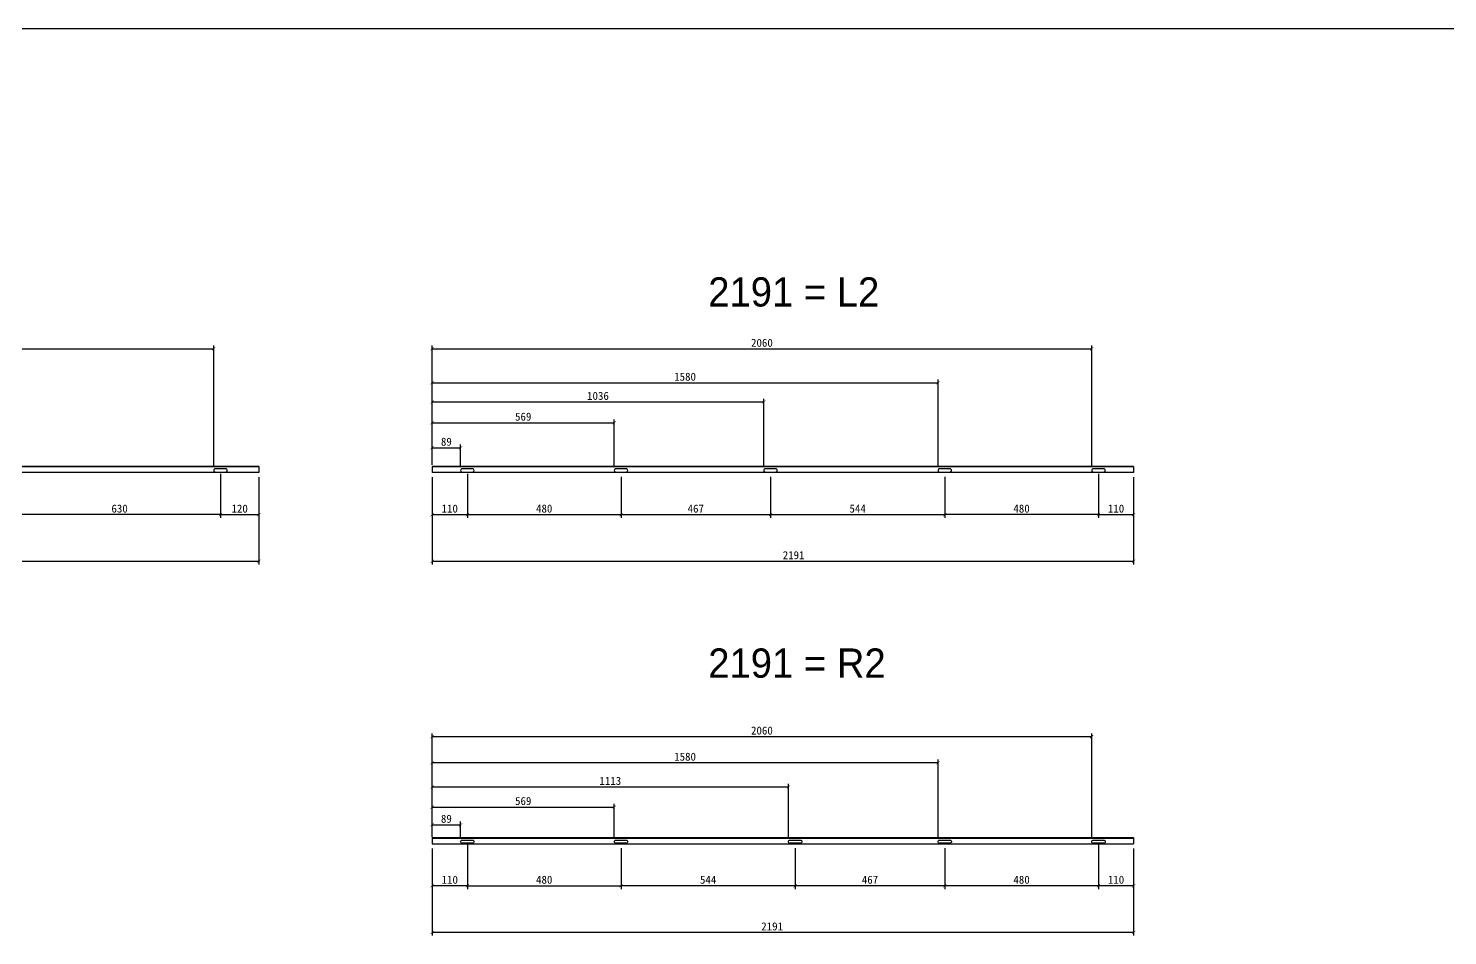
# Model space of a CAD drawing. Header units: millimetres. Extents: x -44117 to 256353, y -2095463 to 65325.
# Drawn here: x 122615 to 127048, y -931125 to -928292 of the extents above; entities that cross this region are included whole.
import ezdxf

# ---------------------------------------------------------------- set-up
doc = ezdxf.new("R2010")
doc.units = ezdxf.units.MM
doc.header["$LTSCALE"] = 10
doc.dimstyles.new('ISO-25', dxfattribs={"dimtxt": 2.5, "dimasz": 2.5, "dimexe": 1, "dimexo": 1, "dimtad": 1, "dimtxsty": 'Standard', "dimblk": 'ARCHTICK', "dimcen": 2.5, "dimadec": 0, "dimazin": 0, "dimtfac": 1, "dimtmove": 0, "dimatfit": 3, "dimfxl": 0, "dimarcsym": 0})

# ---------------------------------------------------------------- blocks, each defined once
blk = doc.blocks.new('_ArchTick')
at = {"color": 0, "linetype": 'ByBlock', "const_width": 0.15}
blk.add_lwpolyline([(-0.5, -0.5), (0.5, 0.5)], dxfattribs=at)
blk = doc.blocks.new('*D6264')
at = {"color": 0, "lineweight": -2}
for p, q in [((121010.4, -929693.8), (121010.4, -929965.9)), ((123335.4, -929693.8), (123335.4, -929965.9)), ((121010.4, -929955.9), (123335.4, -929955.9))]:
    blk.add_line(p, q, dxfattribs=at)
at = {"layer": 'Defpoints', "color": 0}
for p in [(121010.4, -929678.8), (123335.4, -929678.8), (123335.4, -929955.9)]:
    blk.add_point(p, dxfattribs=at)
at = {"color": 0, "lineweight": -2, "xscale": 10, "yscale": 10, "zscale": 10, "rotation": 180}
blk.add_blockref('_ArchTick', (121010.4, -929955.9), dxfattribs=at)
at = {"color": 0, "lineweight": -2, "xscale": 10, "yscale": 10, "zscale": 10}
blk.add_blockref('_ArchTick', (123335.4, -929955.9), dxfattribs=at)
at = {"color": 0, "insert": (122273.4, -929937.1), "char_height": 25, "attachment_point": 5}
blk.add_mtext('2325', dxfattribs=at)
blk = doc.blocks.new('*D6266')
at = {"color": 0, "lineweight": -2}
for p, q in [((123215.4, -929682.4), (123215.4, -929820.4)), ((123335.4, -929693.8), (123335.4, -929820.4)), ((123215.4, -929810.4), (123335.4, -929810.4))]:
    blk.add_line(p, q, dxfattribs=at)
at = {"layer": 'Defpoints', "color": 0}
for p in [(123215.4, -929667.4), (123335.4, -929678.8), (123335.4, -929810.4)]:
    blk.add_point(p, dxfattribs=at)
at = {"color": 0, "lineweight": -2, "xscale": 10, "yscale": 10, "zscale": 10, "rotation": 180}
blk.add_blockref('_ArchTick', (123215.4, -929810.4), dxfattribs=at)
at = {"color": 0, "lineweight": -2, "xscale": 10, "yscale": 10, "zscale": 10}
blk.add_blockref('_ArchTick', (123335.4, -929810.4), dxfattribs=at)
at = {"color": 0, "insert": (123275.4, -929791.6), "char_height": 25, "attachment_point": 5}
blk.add_mtext('120', dxfattribs=at)
blk = doc.blocks.new('*D6268')
at = {"color": 0, "lineweight": -2}
for p, q in [((122585.4, -929692.4), (122585.4, -929820.4)), ((123215.4, -929692.4), (123215.4, -929820.4)), ((123215.4, -929810.4), (122585.4, -929810.4))]:
    blk.add_line(p, q, dxfattribs=at)
at = {"layer": 'Defpoints', "color": 0}
for p in [(122585.4, -929677.4), (123215.4, -929677.4), (122585.4, -929810.4)]:
    blk.add_point(p, dxfattribs=at)
at = {"color": 0, "lineweight": -2, "xscale": 10, "yscale": 10, "zscale": 10, "rotation": 180}
blk.add_blockref('_ArchTick', (122585.4, -929810.4), dxfattribs=at)
at = {"color": 0, "lineweight": -2, "xscale": 10, "yscale": 10, "zscale": 10}
blk.add_blockref('_ArchTick', (123215.4, -929810.4), dxfattribs=at)
at = {"color": 0, "insert": (122900.4, -929791.6), "char_height": 25, "attachment_point": 5}
blk.add_mtext('630', dxfattribs=at)
blk = doc.blocks.new('*D6272')
at = {"color": 0, "lineweight": -2}
for p, q in [((121010.4, -929654.3), (121010.4, -929282.5)), ((121010.4, -929292.5), (123194.4, -929292.5)), ((123194.4, -929657.4), (123194.4, -929282.5))]:
    blk.add_line(p, q, dxfattribs=at)
at = {"layer": 'Defpoints', "color": 0}
for p in [(123194.4, -929292.5), (121010.4, -929669.3), (123194.4, -929672.4)]:
    blk.add_point(p, dxfattribs=at)
at = {"color": 0, "lineweight": -2, "xscale": 10, "yscale": 10, "zscale": 10, "rotation": 180}
blk.add_blockref('_ArchTick', (121010.4, -929292.5), dxfattribs=at)
at = {"color": 0, "lineweight": -2, "xscale": 10, "yscale": 10, "zscale": 10}
blk.add_blockref('_ArchTick', (123194.4, -929292.5), dxfattribs=at)
at = {"color": 0, "insert": (122102.4, -929273.8), "char_height": 25, "attachment_point": 5}
blk.add_mtext('2184', dxfattribs=at)
blk = doc.blocks.new('*D6274')
at = {"color": 0, "lineweight": -2}
for p, q in [((123876.5, -929693.8), (123876.5, -929965.9)), ((126067.5, -929693.8), (126067.5, -929965.9)), ((123876.5, -929955.9), (126067.5, -929955.9))]:
    blk.add_line(p, q, dxfattribs=at)
at = {"layer": 'Defpoints', "color": 0}
for p in [(123876.5, -929678.8), (126067.5, -929678.8), (126067.5, -929955.9)]:
    blk.add_point(p, dxfattribs=at)
at = {"color": 0, "lineweight": -2, "xscale": 10, "yscale": 10, "zscale": 10, "rotation": 180}
blk.add_blockref('_ArchTick', (123876.5, -929955.9), dxfattribs=at)
at = {"color": 0, "lineweight": -2, "xscale": 10, "yscale": 10, "zscale": 10}
blk.add_blockref('_ArchTick', (126067.5, -929955.9), dxfattribs=at)
at = {"color": 0, "insert": (125005.5, -929937.1), "char_height": 25, "attachment_point": 5}
blk.add_mtext('2191', dxfattribs=at)
blk = doc.blocks.new('*D6275')
at = {"color": 0, "lineweight": -2}
for p, q in [((123876.5, -929693.8), (123876.5, -929820.4)), ((123986.5, -929682.4), (123986.5, -929820.4)), ((123876.5, -929810.4), (123986.5, -929810.4))]:
    blk.add_line(p, q, dxfattribs=at)
at = {"layer": 'Defpoints', "color": 0}
for p in [(123876.5, -929678.8), (123986.5, -929667.4), (123986.5, -929810.4)]:
    blk.add_point(p, dxfattribs=at)
at = {"color": 0, "lineweight": -2, "xscale": 10, "yscale": 10, "zscale": 10, "rotation": 180}
blk.add_blockref('_ArchTick', (123876.5, -929810.4), dxfattribs=at)
at = {"color": 0, "lineweight": -2, "xscale": 10, "yscale": 10, "zscale": 10}
blk.add_blockref('_ArchTick', (123986.5, -929810.4), dxfattribs=at)
at = {"color": 0, "insert": (123931.5, -929791.6), "char_height": 25, "attachment_point": 5}
blk.add_mtext('110', dxfattribs=at)
blk = doc.blocks.new('*D6276')
at = {"color": 0, "lineweight": -2}
for p, q in [((125957.5, -929682.4), (125957.5, -929820.4)), ((126067.5, -929693.8), (126067.5, -929820.4)), ((125957.5, -929810.4), (126067.5, -929810.4))]:
    blk.add_line(p, q, dxfattribs=at)
at = {"layer": 'Defpoints', "color": 0}
for p in [(125957.5, -929667.4), (126067.5, -929678.8), (126067.5, -929810.4)]:
    blk.add_point(p, dxfattribs=at)
at = {"color": 0, "lineweight": -2, "xscale": 10, "yscale": 10, "zscale": 10, "rotation": 180}
blk.add_blockref('_ArchTick', (125957.5, -929810.4), dxfattribs=at)
at = {"color": 0, "lineweight": -2, "xscale": 10, "yscale": 10, "zscale": 10}
blk.add_blockref('_ArchTick', (126067.5, -929810.4), dxfattribs=at)
at = {"color": 0, "insert": (126012.5, -929791.6), "char_height": 25, "attachment_point": 5}
blk.add_mtext('110', dxfattribs=at)
blk = doc.blocks.new('*D6277')
at = {"color": 0, "lineweight": -2}
for p, q in [((123986.5, -929692.4), (123986.5, -929820.4)), ((124466.5, -929692.4), (124466.5, -929820.4)), ((123986.5, -929810.4), (124466.5, -929810.4))]:
    blk.add_line(p, q, dxfattribs=at)
at = {"layer": 'Defpoints', "color": 0}
for p in [(123986.5, -929677.4), (124466.5, -929677.4), (124466.5, -929810.4)]:
    blk.add_point(p, dxfattribs=at)
at = {"color": 0, "lineweight": -2, "xscale": 10, "yscale": 10, "zscale": 10, "rotation": 180}
blk.add_blockref('_ArchTick', (123986.5, -929810.4), dxfattribs=at)
at = {"color": 0, "lineweight": -2, "xscale": 10, "yscale": 10, "zscale": 10}
blk.add_blockref('_ArchTick', (124466.5, -929810.4), dxfattribs=at)
at = {"color": 0, "insert": (124226.5, -929791.6), "char_height": 25, "attachment_point": 5}
blk.add_mtext('480', dxfattribs=at)
blk = doc.blocks.new('*D6278')
at = {"color": 0, "lineweight": -2}
for p, q in [((125477.5, -929692.4), (125477.5, -929820.4)), ((125957.5, -929692.4), (125957.5, -929820.4)), ((125957.5, -929810.4), (125477.5, -929810.4))]:
    blk.add_line(p, q, dxfattribs=at)
at = {"layer": 'Defpoints', "color": 0}
for p in [(125477.5, -929677.4), (125957.5, -929677.4), (125477.5, -929810.4)]:
    blk.add_point(p, dxfattribs=at)
at = {"color": 0, "lineweight": -2, "xscale": 10, "yscale": 10, "zscale": 10, "rotation": 180}
blk.add_blockref('_ArchTick', (125477.5, -929810.4), dxfattribs=at)
at = {"color": 0, "lineweight": -2, "xscale": 10, "yscale": 10, "zscale": 10}
blk.add_blockref('_ArchTick', (125957.5, -929810.4), dxfattribs=at)
at = {"color": 0, "insert": (125717.5, -929791.6), "char_height": 25, "attachment_point": 5}
blk.add_mtext('480', dxfattribs=at)
blk = doc.blocks.new('*D6279')
at = {"color": 0, "lineweight": -2}
for p, q in [((123876.5, -929646.2), (123876.5, -929591.4)), ((123876.5, -929601.4), (123965.5, -929601.4)), ((123965.5, -929657.4), (123965.5, -929591.4))]:
    blk.add_line(p, q, dxfattribs=at)
at = {"layer": 'Defpoints', "color": 0}
for p in [(123965.5, -929601.4), (123876.5, -929661.2), (123965.5, -929672.4)]:
    blk.add_point(p, dxfattribs=at)
at = {"color": 0, "lineweight": -2, "xscale": 10, "yscale": 10, "zscale": 10, "rotation": 180}
blk.add_blockref('_ArchTick', (123876.5, -929601.4), dxfattribs=at)
at = {"color": 0, "lineweight": -2, "xscale": 10, "yscale": 10, "zscale": 10}
blk.add_blockref('_ArchTick', (123965.5, -929601.4), dxfattribs=at)
at = {"color": 0, "insert": (123921, -929582.7), "char_height": 25, "attachment_point": 5}
blk.add_mtext('89', dxfattribs=at)
blk = doc.blocks.new('*D6280')
at = {"color": 0, "lineweight": -2}
for p, q in [((123876.5, -929646.2), (123876.5, -929513.2)), ((123876.5, -929523.2), (124445.5, -929523.2)), ((124445.5, -929657.4), (124445.5, -929513.2))]:
    blk.add_line(p, q, dxfattribs=at)
at = {"layer": 'Defpoints', "color": 0}
for p in [(124445.5, -929523.2), (123876.5, -929661.2), (124445.5, -929672.4)]:
    blk.add_point(p, dxfattribs=at)
at = {"color": 0, "lineweight": -2, "xscale": 10, "yscale": 10, "zscale": 10, "rotation": 180}
blk.add_blockref('_ArchTick', (123876.5, -929523.2), dxfattribs=at)
at = {"color": 0, "lineweight": -2, "xscale": 10, "yscale": 10, "zscale": 10}
blk.add_blockref('_ArchTick', (124445.5, -929523.2), dxfattribs=at)
at = {"color": 0, "insert": (124161, -929504.5), "char_height": 25, "attachment_point": 5}
blk.add_mtext('569', dxfattribs=at)
blk = doc.blocks.new('*D6281')
at = {"color": 0, "lineweight": -2}
for p, q in [((123876.5, -929654.3), (123876.5, -929388.4)), ((125456.5, -929657.4), (125456.5, -929388.4)), ((123876.5, -929398.4), (125456.5, -929398.4))]:
    blk.add_line(p, q, dxfattribs=at)
at = {"layer": 'Defpoints', "color": 0}
for p in [(125456.5, -929398.4), (123876.5, -929669.3), (125456.5, -929672.4)]:
    blk.add_point(p, dxfattribs=at)
at = {"color": 0, "lineweight": -2, "xscale": 10, "yscale": 10, "zscale": 10, "rotation": 180}
blk.add_blockref('_ArchTick', (123876.5, -929398.4), dxfattribs=at)
at = {"color": 0, "lineweight": -2, "xscale": 10, "yscale": 10, "zscale": 10}
blk.add_blockref('_ArchTick', (125456.5, -929398.4), dxfattribs=at)
at = {"color": 0, "insert": (124666.5, -929379.7), "char_height": 25, "attachment_point": 5}
blk.add_mtext('1580', dxfattribs=at)
blk = doc.blocks.new('*D6282')
at = {"color": 0, "lineweight": -2}
for p, q in [((123876.5, -929654.3), (123876.5, -929282.5)), ((123876.5, -929292.5), (125936.5, -929292.5)), ((125936.5, -929657.4), (125936.5, -929282.5))]:
    blk.add_line(p, q, dxfattribs=at)
at = {"layer": 'Defpoints', "color": 0}
for p in [(125936.5, -929292.5), (123876.5, -929669.3), (125936.5, -929672.4)]:
    blk.add_point(p, dxfattribs=at)
at = {"color": 0, "lineweight": -2, "xscale": 10, "yscale": 10, "zscale": 10, "rotation": 180}
blk.add_blockref('_ArchTick', (123876.5, -929292.5), dxfattribs=at)
at = {"color": 0, "lineweight": -2, "xscale": 10, "yscale": 10, "zscale": 10}
blk.add_blockref('_ArchTick', (125936.5, -929292.5), dxfattribs=at)
at = {"color": 0, "insert": (124906.5, -929273.8), "char_height": 25, "attachment_point": 5}
blk.add_mtext('2060', dxfattribs=at)
blk = doc.blocks.new('*D6283')
at = {"color": 0, "lineweight": -2}
for p, q in [((124466.5, -929692.4), (124466.5, -929820.4)), ((124933.5, -929692.4), (124933.5, -929820.4)), ((124466.5, -929810.4), (124933.5, -929810.4))]:
    blk.add_line(p, q, dxfattribs=at)
at = {"layer": 'Defpoints', "color": 0}
for p in [(124466.5, -929677.4), (124933.5, -929677.4), (124933.5, -929810.4)]:
    blk.add_point(p, dxfattribs=at)
at = {"color": 0, "lineweight": -2, "xscale": 10, "yscale": 10, "zscale": 10, "rotation": 180}
blk.add_blockref('_ArchTick', (124466.5, -929810.4), dxfattribs=at)
at = {"color": 0, "lineweight": -2, "xscale": 10, "yscale": 10, "zscale": 10}
blk.add_blockref('_ArchTick', (124933.5, -929810.4), dxfattribs=at)
at = {"color": 0, "insert": (124700, -929791.6), "char_height": 25, "attachment_point": 5}
blk.add_mtext('467', dxfattribs=at)
blk = doc.blocks.new('*D6284')
at = {"color": 0, "lineweight": -2}
for p, q in [((124933.5, -929692.4), (124933.5, -929820.4)), ((125477.5, -929692.4), (125477.5, -929820.4)), ((124933.5, -929810.4), (125477.5, -929810.4))]:
    blk.add_line(p, q, dxfattribs=at)
at = {"layer": 'Defpoints', "color": 0}
for p in [(124933.5, -929677.4), (125477.5, -929677.4), (125477.5, -929810.4)]:
    blk.add_point(p, dxfattribs=at)
at = {"color": 0, "lineweight": -2, "xscale": 10, "yscale": 10, "zscale": 10, "rotation": 180}
blk.add_blockref('_ArchTick', (124933.5, -929810.4), dxfattribs=at)
at = {"color": 0, "lineweight": -2, "xscale": 10, "yscale": 10, "zscale": 10}
blk.add_blockref('_ArchTick', (125477.5, -929810.4), dxfattribs=at)
at = {"color": 0, "insert": (125205.5, -929791.6), "char_height": 25, "attachment_point": 5}
blk.add_mtext('544', dxfattribs=at)
blk = doc.blocks.new('*D6285')
at = {"color": 0, "lineweight": -2}
for p, q in [((123876.5, -929654.3), (123876.5, -929448.3)), ((123876.5, -929458.3), (124912.5, -929458.3)), ((124912.5, -929657.3), (124912.5, -929448.3))]:
    blk.add_line(p, q, dxfattribs=at)
at = {"layer": 'Defpoints', "color": 0}
for p in [(124912.5, -929458.3), (123876.5, -929669.3), (124912.5, -929672.3)]:
    blk.add_point(p, dxfattribs=at)
at = {"color": 0, "lineweight": -2, "xscale": 10, "yscale": 10, "zscale": 10, "rotation": 180}
blk.add_blockref('_ArchTick', (123876.5, -929458.3), dxfattribs=at)
at = {"color": 0, "lineweight": -2, "xscale": 10, "yscale": 10, "zscale": 10}
blk.add_blockref('_ArchTick', (124912.5, -929458.3), dxfattribs=at)
at = {"color": 0, "insert": (124394.5, -929439.6), "char_height": 25, "attachment_point": 5}
blk.add_mtext('1036', dxfattribs=at)
blk = doc.blocks.new('*D6286')
at = {"color": 0, "lineweight": -2}
for p, q in [((123876.5, -930852.9), (123876.5, -931125)), ((126067.5, -930852.9), (126067.5, -931125)), ((126067.5, -931115), (123876.5, -931115))]:
    blk.add_line(p, q, dxfattribs=at)
at = {"layer": 'Defpoints', "color": 0}
for p in [(123876.5, -930837.9), (126067.5, -930837.9), (123876.5, -931115)]:
    blk.add_point(p, dxfattribs=at)
at = {"color": 0, "lineweight": -2, "xscale": 10, "yscale": 10, "zscale": 10, "rotation": 180}
blk.add_blockref('_ArchTick', (123876.5, -931115), dxfattribs=at)
at = {"color": 0, "lineweight": -2, "xscale": 10, "yscale": 10, "zscale": 10}
blk.add_blockref('_ArchTick', (126067.5, -931115), dxfattribs=at)
at = {"color": 0, "insert": (124938.5, -931096.3), "char_height": 25, "attachment_point": 5}
blk.add_mtext('2191', dxfattribs=at)
blk = doc.blocks.new('*D6287')
at = {"color": 0, "lineweight": -2}
for p, q in [((125957.5, -930841.5), (125957.5, -930979.5)), ((126067.5, -930852.9), (126067.5, -930979.5)), ((126067.5, -930969.5), (125957.5, -930969.5))]:
    blk.add_line(p, q, dxfattribs=at)
at = {"layer": 'Defpoints', "color": 0}
for p in [(125957.5, -930826.5), (126067.5, -930837.9), (125957.5, -930969.5)]:
    blk.add_point(p, dxfattribs=at)
at = {"color": 0, "lineweight": -2, "xscale": 10, "yscale": 10, "zscale": 10, "rotation": 180}
blk.add_blockref('_ArchTick', (125957.5, -930969.5), dxfattribs=at)
at = {"color": 0, "lineweight": -2, "xscale": 10, "yscale": 10, "zscale": 10}
blk.add_blockref('_ArchTick', (126067.5, -930969.5), dxfattribs=at)
at = {"color": 0, "insert": (126012.5, -930950.7), "char_height": 25, "attachment_point": 5}
blk.add_mtext('110', dxfattribs=at)
blk = doc.blocks.new('*D6288')
at = {"color": 0, "lineweight": -2}
for p, q in [((123876.5, -930852.9), (123876.5, -930979.5)), ((123986.5, -930841.5), (123986.5, -930979.5)), ((123986.5, -930969.5), (123876.5, -930969.5))]:
    blk.add_line(p, q, dxfattribs=at)
at = {"layer": 'Defpoints', "color": 0}
for p in [(123876.5, -930837.9), (123986.5, -930826.5), (123876.5, -930969.5)]:
    blk.add_point(p, dxfattribs=at)
at = {"color": 0, "lineweight": -2, "xscale": 10, "yscale": 10, "zscale": 10, "rotation": 180}
blk.add_blockref('_ArchTick', (123876.5, -930969.5), dxfattribs=at)
at = {"color": 0, "lineweight": -2, "xscale": 10, "yscale": 10, "zscale": 10}
blk.add_blockref('_ArchTick', (123986.5, -930969.5), dxfattribs=at)
at = {"color": 0, "insert": (123931.5, -930950.7), "char_height": 25, "attachment_point": 5}
blk.add_mtext('110', dxfattribs=at)
blk = doc.blocks.new('*D6289')
at = {"color": 0, "lineweight": -2}
for p, q in [((125477.5, -930851.5), (125477.5, -930979.5)), ((125957.5, -930851.5), (125957.5, -930979.5)), ((125957.5, -930969.5), (125477.5, -930969.5))]:
    blk.add_line(p, q, dxfattribs=at)
at = {"layer": 'Defpoints', "color": 0}
for p in [(125477.5, -930836.5), (125957.5, -930836.5), (125477.5, -930969.5)]:
    blk.add_point(p, dxfattribs=at)
at = {"color": 0, "lineweight": -2, "xscale": 10, "yscale": 10, "zscale": 10, "rotation": 180}
blk.add_blockref('_ArchTick', (125477.5, -930969.5), dxfattribs=at)
at = {"color": 0, "lineweight": -2, "xscale": 10, "yscale": 10, "zscale": 10}
blk.add_blockref('_ArchTick', (125957.5, -930969.5), dxfattribs=at)
at = {"color": 0, "insert": (125717.5, -930950.7), "char_height": 25, "attachment_point": 5}
blk.add_mtext('480', dxfattribs=at)
blk = doc.blocks.new('*D6290')
at = {"color": 0, "lineweight": -2}
for p, q in [((123986.5, -930851.5), (123986.5, -930979.5)), ((124466.5, -930851.5), (124466.5, -930979.5)), ((123986.5, -930969.5), (124466.5, -930969.5))]:
    blk.add_line(p, q, dxfattribs=at)
at = {"layer": 'Defpoints', "color": 0}
for p in [(123986.5, -930836.5), (124466.5, -930836.5), (124466.5, -930969.5)]:
    blk.add_point(p, dxfattribs=at)
at = {"color": 0, "lineweight": -2, "xscale": 10, "yscale": 10, "zscale": 10, "rotation": 180}
blk.add_blockref('_ArchTick', (123986.5, -930969.5), dxfattribs=at)
at = {"color": 0, "lineweight": -2, "xscale": 10, "yscale": 10, "zscale": 10}
blk.add_blockref('_ArchTick', (124466.5, -930969.5), dxfattribs=at)
at = {"color": 0, "insert": (124226.5, -930950.7), "char_height": 25, "attachment_point": 5}
blk.add_mtext('480', dxfattribs=at)
blk = doc.blocks.new('*D6291')
at = {"color": 0, "lineweight": -2}
for p, q in [((125010.5, -930851.5), (125010.5, -930979.5)), ((125477.5, -930851.5), (125477.5, -930979.5)), ((125477.5, -930969.5), (125010.5, -930969.5))]:
    blk.add_line(p, q, dxfattribs=at)
at = {"layer": 'Defpoints', "color": 0}
for p in [(125010.5, -930836.5), (125477.5, -930836.5), (125010.5, -930969.5)]:
    blk.add_point(p, dxfattribs=at)
at = {"color": 0, "lineweight": -2, "xscale": 10, "yscale": 10, "zscale": 10, "rotation": 180}
blk.add_blockref('_ArchTick', (125010.5, -930969.5), dxfattribs=at)
at = {"color": 0, "lineweight": -2, "xscale": 10, "yscale": 10, "zscale": 10}
blk.add_blockref('_ArchTick', (125477.5, -930969.5), dxfattribs=at)
at = {"color": 0, "insert": (125244, -930950.7), "char_height": 25, "attachment_point": 5}
blk.add_mtext('467', dxfattribs=at)
blk = doc.blocks.new('*D6292')
at = {"color": 0, "lineweight": -2}
for p, q in [((124466.5, -930851.5), (124466.5, -930979.5)), ((125010.5, -930851.5), (125010.5, -930979.5)), ((125010.5, -930969.5), (124466.5, -930969.5))]:
    blk.add_line(p, q, dxfattribs=at)
at = {"layer": 'Defpoints', "color": 0}
for p in [(124466.5, -930836.5), (125010.5, -930836.5), (124466.5, -930969.5)]:
    blk.add_point(p, dxfattribs=at)
at = {"color": 0, "lineweight": -2, "xscale": 10, "yscale": 10, "zscale": 10, "rotation": 180}
blk.add_blockref('_ArchTick', (124466.5, -930969.5), dxfattribs=at)
at = {"color": 0, "lineweight": -2, "xscale": 10, "yscale": 10, "zscale": 10}
blk.add_blockref('_ArchTick', (125010.5, -930969.5), dxfattribs=at)
at = {"color": 0, "insert": (124738.5, -930950.7), "char_height": 25, "attachment_point": 5}
blk.add_mtext('544', dxfattribs=at)
blk = doc.blocks.new('*D6293')
at = {"color": 0, "lineweight": -2}
for p, q in [((123876.5, -930816.3), (123876.5, -930769)), ((123876.5, -930779), (123965.5, -930779)), ((123965.5, -930816.5), (123965.5, -930769))]:
    blk.add_line(p, q, dxfattribs=at)
at = {"layer": 'Defpoints', "color": 0}
for p in [(123965.5, -930779), (123876.5, -930831.3), (123965.5, -930831.5)]:
    blk.add_point(p, dxfattribs=at)
at = {"color": 0, "lineweight": -2, "xscale": 10, "yscale": 10, "zscale": 10, "rotation": 180}
blk.add_blockref('_ArchTick', (123876.5, -930779), dxfattribs=at)
at = {"color": 0, "lineweight": -2, "xscale": 10, "yscale": 10, "zscale": 10}
blk.add_blockref('_ArchTick', (123965.5, -930779), dxfattribs=at)
at = {"color": 0, "insert": (123921, -930760.3), "char_height": 25, "attachment_point": 5}
blk.add_mtext('89', dxfattribs=at)
blk = doc.blocks.new('*D6294')
at = {"color": 0, "lineweight": -2}
for p, q in [((123876.5, -930816.3), (123876.5, -930713.7)), ((124445.5, -930816.5), (124445.5, -930713.7)), ((123876.5, -930723.7), (124445.5, -930723.7))]:
    blk.add_line(p, q, dxfattribs=at)
at = {"layer": 'Defpoints', "color": 0}
for p in [(124445.5, -930723.7), (123876.5, -930831.3), (124445.5, -930831.5)]:
    blk.add_point(p, dxfattribs=at)
at = {"color": 0, "lineweight": -2, "xscale": 10, "yscale": 10, "zscale": 10, "rotation": 180}
blk.add_blockref('_ArchTick', (123876.5, -930723.7), dxfattribs=at)
at = {"color": 0, "lineweight": -2, "xscale": 10, "yscale": 10, "zscale": 10}
blk.add_blockref('_ArchTick', (124445.5, -930723.7), dxfattribs=at)
at = {"color": 0, "insert": (124161, -930704.9), "char_height": 25, "attachment_point": 5}
blk.add_mtext('569', dxfattribs=at)
blk = doc.blocks.new('*D6295')
at = {"color": 0, "lineweight": -2}
for p, q in [((123876.5, -930816.3), (123876.5, -930650.6)), ((123876.5, -930660.6), (124989.5, -930660.6)), ((124989.5, -930816.5), (124989.5, -930650.6))]:
    blk.add_line(p, q, dxfattribs=at)
at = {"layer": 'Defpoints', "color": 0}
for p in [(124989.5, -930660.6), (123876.5, -930831.3), (124989.5, -930831.5)]:
    blk.add_point(p, dxfattribs=at)
at = {"color": 0, "lineweight": -2, "xscale": 10, "yscale": 10, "zscale": 10, "rotation": 180}
blk.add_blockref('_ArchTick', (123876.5, -930660.6), dxfattribs=at)
at = {"color": 0, "lineweight": -2, "xscale": 10, "yscale": 10, "zscale": 10}
blk.add_blockref('_ArchTick', (124989.5, -930660.6), dxfattribs=at)
at = {"color": 0, "insert": (124433, -930641.9), "char_height": 25, "attachment_point": 5}
blk.add_mtext('1113', dxfattribs=at)
blk = doc.blocks.new('*D6296')
at = {"color": 0, "lineweight": -2}
for p, q in [((123876.5, -930813.4), (123876.5, -930575.2)), ((125456.5, -930585.2), (123876.5, -930585.2)), ((125456.5, -930816.5), (125456.5, -930575.2))]:
    blk.add_line(p, q, dxfattribs=at)
at = {"layer": 'Defpoints', "color": 0}
for p in [(123876.5, -930585.2), (123876.5, -930828.4), (125456.5, -930831.5)]:
    blk.add_point(p, dxfattribs=at)
at = {"color": 0, "lineweight": -2, "xscale": 10, "yscale": 10, "zscale": 10, "rotation": 180}
blk.add_blockref('_ArchTick', (123876.5, -930585.2), dxfattribs=at)
at = {"color": 0, "lineweight": -2, "xscale": 10, "yscale": 10, "zscale": 10}
blk.add_blockref('_ArchTick', (125456.5, -930585.2), dxfattribs=at)
at = {"color": 0, "insert": (124666.5, -930566.4), "char_height": 25, "attachment_point": 5}
blk.add_mtext('1580', dxfattribs=at)
blk = doc.blocks.new('*D6297')
at = {"color": 0, "lineweight": -2}
for p, q in [((123876.5, -930813.4), (123876.5, -930493.6)), ((125936.5, -930816.5), (125936.5, -930493.6)), ((123876.5, -930503.6), (125936.5, -930503.6))]:
    blk.add_line(p, q, dxfattribs=at)
at = {"layer": 'Defpoints', "color": 0}
for p in [(125936.5, -930503.6), (123876.5, -930828.4), (125936.5, -930831.5)]:
    blk.add_point(p, dxfattribs=at)
at = {"color": 0, "lineweight": -2, "xscale": 10, "yscale": 10, "zscale": 10, "rotation": 180}
blk.add_blockref('_ArchTick', (123876.5, -930503.6), dxfattribs=at)
at = {"color": 0, "lineweight": -2, "xscale": 10, "yscale": 10, "zscale": 10}
blk.add_blockref('_ArchTick', (125936.5, -930503.6), dxfattribs=at)
at = {"color": 0, "insert": (124906.5, -930484.8), "char_height": 25, "attachment_point": 5}
blk.add_mtext('2060', dxfattribs=at)

msp = doc.modelspace()

# ---------------------------------------------------------------- linework, layer by layer
at = {"color": 1}
for p, q in [((104260.77588, -928291.74806), (196529.92274, -928291.74806)), ((104260.77588, -928291.74806), (196529.92274, -928291.74806)), ((104260.77588, -928291.74806), (196529.92274, -928291.74806)), ((104260.77588, -928291.74806), (196529.92274, -928291.74806)), ((104260.77588, -928291.74806), (196529.92274, -928291.74806)), ((104260.77588, -928291.74806), (196529.92274, -928291.74806)), ((104260.77588, -928291.74806), (196529.92274, -928291.74806)), ((104260.77588, -928291.74806), (196529.92274, -928291.74806)), ((104260.77588, -928291.74806), (196529.92274, -928291.74806)), ((104260.77588, -928291.74806), (196529.92274, -928291.74806)), ((106472.62401, -928291.74806), (198741.77087, -928291.74806)), ((106472.62401, -928291.74806), (198741.77087, -928291.74806)), ((106472.62401, -928291.74806), (198741.77087, -928291.74806)), ((106472.62401, -928291.74806), (198741.77087, -928291.74806)), ((106472.62401, -928291.74806), (198741.77087, -928291.74806)), ((106472.62401, -928291.74806), (198741.77087, -928291.74806)), ((106472.62401, -928291.74806), (198741.77087, -928291.74806)), ((106472.62401, -928291.74806), (198741.77087, -928291.74806)), ((106472.62401, -928291.74806), (198741.77087, -928291.74806)), ((106472.62401, -928291.74806), (198741.77087, -928291.74806))]:
    msp.add_line(p, q, dxfattribs=at)
at = {"linetype": 'Continuous'}
for p, q in [((123335.42909, -929659.76396), (121010.4243, -929659.76396)), ((123335.42909, -929661.16396), (121010.4243, -929661.16396)), ((123335.42909, -929678.76396), (121010.4243, -929678.76396)), ((126067.49712, -929659.76396), (123876.49233, -929659.76396)), ((126067.49712, -929661.16396), (123876.49233, -929661.16396)), ((126067.49712, -929678.76396), (123876.49233, -929678.76396)), ((123876.49233, -930818.90235), (126067.49712, -930818.90235)), ((123876.49233, -930820.30235), (126067.49712, -930820.30235)), ((123876.49233, -930837.90235), (126067.49712, -930837.90235))]:
    msp.add_line(p, q, dxfattribs=at)
for p, q in [((123335.42909, -929659.76396), (123335.42909, -929678.76396)), ((123876.49233, -929659.76396), (123876.49233, -929678.76396)), ((126067.49712, -929659.76396), (126067.49712, -929678.76396)), ((123876.49233, -930818.90235), (123876.49233, -930837.90235)), ((126067.49712, -930818.90235), (126067.49712, -930837.90235))]:
    msp.add_line(p, q)
at = {"color": 2, "linetype": 'Continuous'}
for points in [[(123194.4245, -929672.36396), (123194.4245, -929672.36396, 0.4142135624), (123199.4245, -929677.36396), (123231.4245, -929677.36396, 0.4142135624), (123236.4245, -929672.36396), (123236.4245, -929672.36396, 0.4142135624), (123231.4245, -929667.36396), (123199.4245, -929667.36396, 0.4142135624)], [(123965.49253, -929672.36396), (123965.49253, -929672.36396, 0.4142135624), (123970.49253, -929677.36396), (124002.49253, -929677.36396, 0.4142135624), (124007.49253, -929672.36396), (124007.49253, -929672.36396, 0.4142135624), (124002.49253, -929667.36396), (123970.49253, -929667.36396, 0.4142135624)], [(124445.49253, -929672.36396), (124445.49253, -929672.36396, 0.4142135624), (124450.49253, -929677.36396), (124482.49253, -929677.36396, 0.4142135624), (124487.49253, -929672.36396), (124487.49253, -929672.36396, 0.4142135624), (124482.49253, -929667.36396), (124450.49253, -929667.36396, 0.4142135624)], [(124912.49253, -929672.36396), (124912.49253, -929672.36396, 0.4142135624), (124917.49253, -929677.36396), (124949.49253, -929677.36396, 0.4142135624), (124954.49253, -929672.36396), (124954.49253, -929672.36396, 0.4142135624), (124949.49253, -929667.36396), (124917.49253, -929667.36396, 0.4142135624)], [(125456.49253, -929672.36396), (125456.49253, -929672.36396, 0.4142135624), (125461.49253, -929677.36396), (125493.49253, -929677.36396, 0.4142135624), (125498.49253, -929672.36396), (125498.49253, -929672.36396, 0.4142135624), (125493.49253, -929667.36396), (125461.49253, -929667.36396, 0.4142135624)], [(125936.49253, -929672.36396), (125936.49253, -929672.36396, 0.4142135624), (125941.49253, -929677.36396), (125973.49253, -929677.36396, 0.4142135624), (125978.49253, -929672.36396), (125978.49253, -929672.36396, 0.4142135624), (125973.49253, -929667.36396), (125941.49253, -929667.36396, 0.4142135624)], [(124007.49692, -930831.50235), (124007.49692, -930831.50235, -0.4142135624), (124002.49692, -930836.50235), (123970.49692, -930836.50235, -0.4142135624), (123965.49692, -930831.50235), (123965.49692, -930831.50235, -0.4142135624), (123970.49692, -930826.50235), (124002.49692, -930826.50235, -0.4142135624)], [(124487.49692, -930831.50235), (124487.49692, -930831.50235, -0.4142135624), (124482.49692, -930836.50235), (124450.49692, -930836.50235, -0.4142135624), (124445.49692, -930831.50235), (124445.49692, -930831.50235, -0.4142135624), (124450.49692, -930826.50235), (124482.49692, -930826.50235, -0.4142135624)], [(125031.49692, -930831.50235), (125031.49692, -930831.50235, -0.4142135624), (125026.49692, -930836.50235), (124994.49692, -930836.50235, -0.4142135624), (124989.49692, -930831.50235), (124989.49692, -930831.50235, -0.4142135624), (124994.49692, -930826.50235), (125026.49692, -930826.50235, -0.4142135624)], [(125498.49692, -930831.50235), (125498.49692, -930831.50235, -0.4142135624), (125493.49692, -930836.50235), (125461.49692, -930836.50235, -0.4142135624), (125456.49692, -930831.50235), (125456.49692, -930831.50235, -0.4142135624), (125461.49692, -930826.50235), (125493.49692, -930826.50235, -0.4142135624)], [(125978.49692, -930831.50235), (125978.49692, -930831.50235, -0.4142135624), (125973.49692, -930836.50235), (125941.49692, -930836.50235, -0.4142135624), (125936.49692, -930831.50235), (125936.49692, -930831.50235, -0.4142135624), (125941.49692, -930826.50235), (125973.49692, -930826.50235, -0.4142135624)]]:
    msp.add_lwpolyline(points, format="xyb", close=True, dxfattribs=at)

# ---------------------------------------------------------------- texts
at = {"char_height": 91.2356303, "attachment_point": 1}
for s, heights, insert in [('{\\fGulim|b0|i0|c129|p50;2191 = L2}', [-93.78683], (124738.90548, -929069.11134)), ('{\\fGulim|b0|i0|c129|p50;2191 = R2}', [93.78683], (124738.90548, -930228.24973))]:
    msp.add_mtext_dynamic_manual_height_columns(s, width=2155.3243433, gutter_width=8.14604, heights=heights, dxfattribs=dict(at, insert=insert))

# ---------------------------------------------------------------- dimensions: what is measured, and where the dimension line sits
for base, p1, p2, picture, middle in [((123194.4245, -929292.50257), (121010.4243, -929669.26396), (123194.4245, -929672.36396), '*D6272', (122102.4244, -929273.75257)), ((125936.49253, -929292.50257), (123876.49233, -929669.26396), (125936.49253, -929672.36396), '*D6282', (124906.49243, -929273.75257)), ((125456.49253, -929398.43801), (123876.49233, -929669.26396), (125456.49253, -929672.36396), '*D6281', (124666.49243, -929379.68801)), ((124912.49255, -929458.32638), (123876.49233, -929669.26396), (124912.49255, -929672.34907), '*D6285', (124394.49244, -929439.57638)), ((124445.49253, -929523.23508), (123876.49233, -929661.16396), (124445.49253, -929672.36396), '*D6280', (124160.99243, -929504.48508)), ((123965.49253, -929601.43125), (123876.49233, -929661.16396), (123965.49253, -929672.36396), '*D6279', (123920.99243, -929582.68125)), ((122585.4245, -929810.35355), (123215.4245, -929677.36396), (122585.4245, -929677.36396), '*D6268', (122900.4245, -929791.60355)), ((123335.42909, -929810.35355), (123215.4245, -929667.36396), (123335.42909, -929678.76396), '*D6266', (123275.4268, -929791.60355)), ((123986.49253, -929810.35355), (123876.49233, -929678.76396), (123986.49253, -929667.36396), '*D6275', (123931.49243, -929791.60355)), ((124466.49253, -929810.35355), (123986.49253, -929677.36396), (124466.49253, -929677.36396), '*D6277', (124226.49253, -929791.60355)), ((124933.49253, -929810.35355), (124466.49253, -929677.36396), (124933.49253, -929677.36396), '*D6283', (124699.99253, -929791.60355)), ((125477.49253, -929810.35355), (124933.49253, -929677.36396), (125477.49253, -929677.36396), '*D6284', (125205.49253, -929791.60355)), ((125477.49253, -929810.35355), (125957.49253, -929677.36396), (125477.49253, -929677.36396), '*D6278', (125717.49253, -929791.60355)), ((126067.49712, -929810.35355), (125957.49253, -929667.36396), (126067.49712, -929678.76396), '*D6276', (126012.49483, -929791.60355)), ((125936.49693, -930503.55608), (123876.49233, -930828.40235), (125936.49693, -930831.49485), '*D6297', (124906.49463, -930484.80608)), ((123876.49233, -930585.19997), (125456.49692, -930831.50235), (123876.49233, -930828.40235), '*D6296', (124666.49463, -930566.44997)), ((124989.49692, -930660.61674), (123876.49233, -930831.33756), (124989.49692, -930831.50235), '*D6295', (124432.99463, -930641.86674)), ((124445.49692, -930723.65513), (123876.49233, -930831.33756), (124445.49692, -930831.50235), '*D6294', (124160.99463, -930704.90513)), ((123965.49692, -930779.04261), (123876.49233, -930831.33756), (123965.49692, -930831.50235), '*D6293', (123920.99463, -930760.29261))]:
    dim = msp.add_linear_dim(base=base, p1=p1, p2=p2, dimstyle='ISO-25', override={"dimscale": 10, "dimasz": 1, "dimexo": 1.5})
    dim.commit()
    dim.dimension.update_dxf_attribs({"geometry": picture, "text_midpoint": middle})
for base, p1, p2, picture, middle in [((123335.42909, -929955.88698), (121010.4243, -929678.76396), (123335.42909, -929678.76396), '*D6264', (122273.4267, -929955.88698)), ((126067.49712, -929955.88698), (123876.49233, -929678.76396), (126067.49712, -929678.76396), '*D6274', (125005.49473, -929955.88698))]:
    dim = msp.add_linear_dim(base=base, p1=p1, p2=p2, dimstyle='ISO-25', override={"dimscale": 10, "dimasz": 1, "dimexo": 1.5})
    dim.commit()
    dim.dimension.update_dxf_attribs({"geometry": picture, "text_midpoint": middle, "dimtype": 160})
for base, p1, p2, picture, middle in [((123876.49233, -930969.49194), (123986.49692, -930826.50235), (123876.49233, -930837.90235), '*D6288', (123931.49463, -930950.74194)), ((124466.49692, -930969.49194), (123986.49692, -930836.50235), (124466.49692, -930836.50235), '*D6290', (124226.49692, -930950.74194)), ((124466.49692, -930969.49194), (125010.49692, -930836.50235), (124466.49692, -930836.50235), '*D6292', (124738.49692, -930950.74194)), ((125010.49692, -930969.49194), (125477.49692, -930836.50235), (125010.49692, -930836.50235), '*D6291', (125243.99692, -930950.74194)), ((125477.49692, -930969.49194), (125957.49692, -930836.50235), (125477.49692, -930836.50235), '*D6289', (125717.49692, -930950.74194)), ((125957.49692, -930969.49194), (126067.49712, -930837.90235), (125957.49692, -930826.50235), '*D6287', (126012.49702, -930950.74194))]:
    dim = msp.add_linear_dim(base=base, p1=p1, p2=p2, angle=180, dimstyle='ISO-25', override={"dimscale": 10, "dimasz": 1, "dimexo": 1.5})
    dim.commit()
    dim.dimension.update_dxf_attribs({"geometry": picture, "text_midpoint": middle})
dim = msp.add_linear_dim(base=(123876.49233, -931115.02537), p1=(126067.49712, -930837.90235), p2=(123876.49233, -930837.90235), angle=180, dimstyle='ISO-25', override={"dimscale": 10, "dimasz": 1, "dimexo": 1.5})
dim.commit()
dim.dimension.update_dxf_attribs({"geometry": '*D6286', "text_midpoint": (124938.49473, -931115.02537), "dimtype": 160})

doc.saveas('drawing.dxf')
